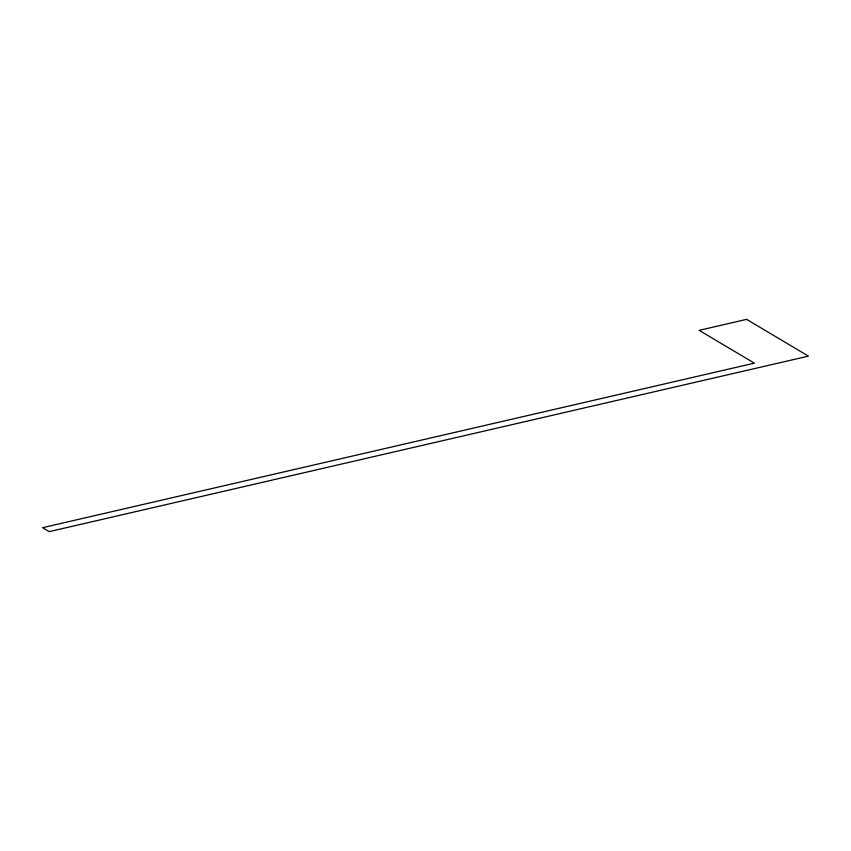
<?xml version="1.0" encoding="UTF-8"?>
<svg xmlns="http://www.w3.org/2000/svg" width="851" height="851" viewBox="0 0 851 851"><rect width="100%" height="100%" fill="white"/><g stroke="black" fill="none" stroke-linecap="round" stroke-linejoin="round"><path stroke-width="1.28" d="M746.604 319.359L699.15 330.337L754.369 363.154L42.55 527.694L49.177 531.641L808.45 356.122L746.604 319.359"/></g></svg>
